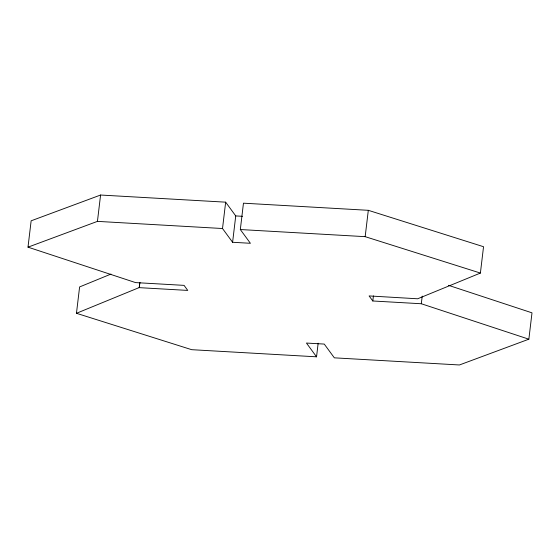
<?xml version="1.0" encoding="UTF-8"?>
<svg xmlns="http://www.w3.org/2000/svg" width="560" height="560" viewBox="0 0 560 560"><rect width="100%" height="100%" fill="white"/><g stroke="black" fill="none" stroke-linecap="round" stroke-linejoin="round"><path stroke-width="0.84" d="M139.811 282.471L139.265 287.651L187.754 290.416L184.051 285.369L135.562 282.597L28 247.163L31.143 220.808L100.583 195.027L225.659 202.167L235.739 215.922L232.596 242.277L250.404 243.292L240.324 229.537L243.46 203.182L368.312 210.315L483.539 246.715L480.396 273.063L417.662 298.781L369.11 295.932L372.813 300.986L421.309 303.751L528.857 339.192L532 312.837L448.448 285.306M318.157 343.217L316.54 356.818L191.688 349.685L76.461 313.292L79.604 286.937L110.978 274.078M28 247.163L97.44 221.375L100.583 195.027M139.265 287.651L139.874 282.548M232.596 242.277L222.516 228.522L225.659 202.167M480.396 273.063L365.169 236.663L368.312 210.315M372.813 300.986L373.422 295.883M421.309 303.751L422.219 296.1M76.461 313.292L139.202 287.567M528.857 339.192L459.417 364.973L334.341 357.833L324.261 344.078L306.453 343.056L316.54 356.818M235.739 215.922L242.522 216.314M97.44 221.375L222.516 228.522M240.324 229.537L365.169 236.663"/></g></svg>
